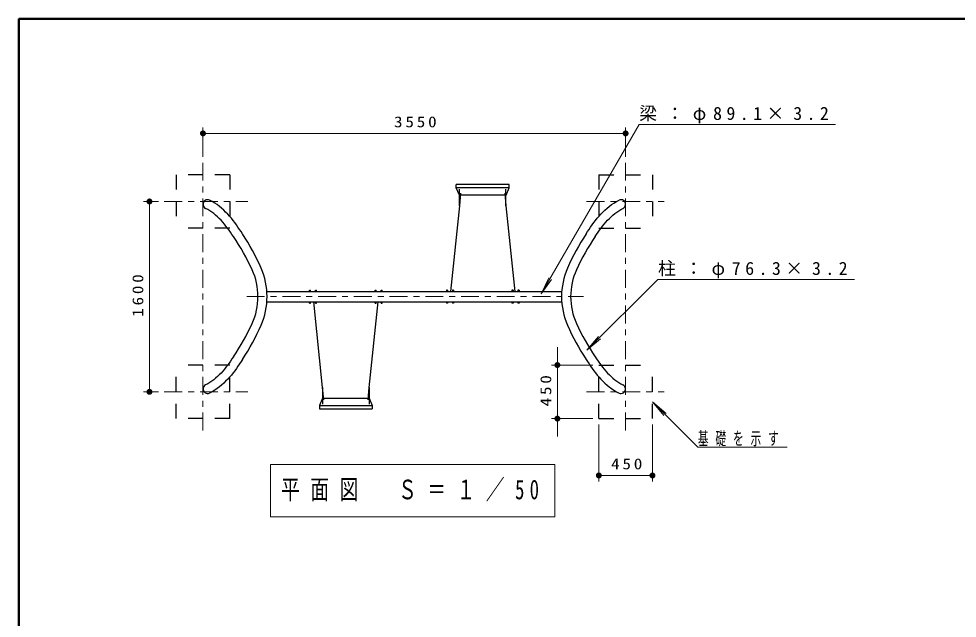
# Model space of a CAD drawing. Units: millimetres on the paper, scale 1:50. Extents: x -365 to 0, y -19 to 257.
# Drawn here: x -365 to -207.3, y 156.2 to 257 of the extents above; entities that cross this region are included whole.
import ezdxf

# ---------------------------------------------------------------- set-up
doc = ezdxf.new("R2010")
doc.units = ezdxf.units.MM
doc.linetypes.add('USER1', pattern=[4.5, 2.5, -2])
doc.linetypes.add('USER2', pattern=[6, 3, -1, 1, -1])
doc.layers.add('LY_1', color=7, linetype='Continuous', lineweight=25)
doc.styles.add('ＭＳ ゴシック', font='')
doc.styles.get('ＭＳ ゴシック').set_extended_font_data('MS Gothic')

# ---------------------------------------------------------------- blocks, each defined once
blk = doc.blocks.new('filled_dot')
at = {"color": 0, "linetype": 'Continuous', "lineweight": -2, "const_width": 1.25}
blk.add_lwpolyline([(-0.625, 0, 1), (0.625, 0, 1)], format="xyb", close=True, dxfattribs=at)

msp = doc.modelspace()

# ---------------------------------------------------------------- linework, layer by layer
at = {"layer": 'LY_1', "lineweight": 50}
for p, q in [((0, 257), (-365, 257)), ((-365, 257), (-365, 0))]:
    msp.add_line(p, q, dxfattribs=at)
at = {"layer": 'LY_1', "lineweight": 13}
for p, q in [((-334.054, 233.792), (-334.054, 238.728)), ((-260.772, 239.25), (-277.234, 210.736)), ((-263.054, 233.792), (-263.054, 238.728)), ((-260.772, 239.25), (-227.772, 239.25)), ((-334.054, 237.728), (-263.054, 237.728)), ((-341.554, 226.292), (-344.051, 226.292)), ((-343.051, 194.292), (-343.051, 226.292)), ((-277.234, 210.736), (-275.967, 213.455)), ((-277.234, 210.736), (-275.514, 213.193)), ((-257.617, 213.2), (-269.545, 201.272)), ((-257.617, 213.2), (-224.617, 213.2)), ((-269.545, 201.272), (-267.617, 203.57)), ((-269.545, 201.272), (-267.247, 203.2)), ((-274.517, 186.792), (-274.517, 201.792)), ((-268.554, 198.792), (-275.517, 198.792)), ((-341.554, 194.292), (-344.051, 194.292)), ((-258.554, 192.605), (-256.625, 190.306)), ((-258.554, 192.605), (-256.256, 190.676)), ((-250.921, 184.972), (-258.554, 192.605)), ((-268.554, 189.792), (-275.517, 189.792)), ((-267.554, 188.792), (-267.554, 179.235)), ((-258.554, 188.792), (-258.554, 179.235)), ((-250.921, 184.972), (-235.921, 184.972)), ((-322.731, 182.087), (-322.731, 173.287)), ((-274.931, 182.087), (-322.731, 182.087)), ((-274.931, 173.287), (-274.931, 182.087)), ((-258.554, 180.235), (-267.554, 180.235)), ((-322.731, 173.287), (-274.931, 173.287))]:
    msp.add_line(p, q, dxfattribs=at)
at = {"layer": 'LY_1', "linetype": 'USER2', "lineweight": 13}
for p, q in [((-334.054, 187.792), (-334.054, 232.792)), ((-263.054, 187.792), (-263.054, 232.792)), ((-340.554, 226.292), (-326.52, 226.292)), ((-269.6, 226.292), (-256.554, 226.292)), ((-326.693, 210.292), (-270.131, 210.292)), ((-340.554, 194.292), (-326.52, 194.292)), ((-269.6, 194.292), (-256.554, 194.292))]:
    msp.add_line(p, q, dxfattribs=at)
at = {"layer": 'LY_1', "linetype": 'USER1'}
for p, q in [((-338.554, 230.792), (-338.554, 221.792)), ((-329.554, 230.792), (-338.554, 230.792)), ((-329.554, 230.792), (-329.554, 221.792)), ((-267.554, 230.792), (-258.554, 230.792)), ((-267.554, 230.792), (-267.554, 221.792)), ((-258.554, 230.792), (-258.554, 221.792)), ((-329.554, 221.792), (-338.554, 221.792)), ((-267.554, 221.792), (-258.554, 221.792)), ((-329.554, 198.792), (-338.554, 198.792)), ((-338.554, 189.792), (-338.554, 198.792)), ((-329.554, 189.792), (-329.554, 198.792)), ((-267.554, 189.792), (-267.554, 198.792)), ((-267.554, 198.792), (-258.554, 198.792)), ((-258.554, 189.792), (-258.554, 198.792)), ((-329.554, 189.792), (-338.554, 189.792)), ((-267.554, 189.792), (-258.554, 189.792))]:
    msp.add_line(p, q, dxfattribs=at)
at = {"layer": 'LY_1'}
for p, q in [((-282.604, 229.162), (-291.504, 229.162)), ((-291.504, 228.562), (-291.504, 229.162)), ((-282.604, 228.562), (-282.604, 229.162)), ((-282.604, 228.562), (-291.504, 228.562)), ((-290.97, 227.362), (-291.504, 228.562)), ((-283.137, 227.362), (-290.97, 227.362)), ((-290.955, 225.562), (-290.955, 228.362)), ((-290.779, 227.662), (-290.955, 225.562)), ((-283.328, 227.662), (-283.153, 225.562)), ((-283.153, 225.562), (-283.153, 228.362)), ((-283.137, 227.362), (-282.604, 228.562)), ((-290.955, 225.562), (-292.458, 211.183)), ((-283.153, 225.562), (-281.65, 211.183)), ((-316.144, 211.392), (-315.964, 211.392)), ((-316.144, 211.183), (-316.144, 211.392)), ((-315.964, 211.183), (-315.964, 211.392)), ((-315.144, 211.392), (-314.964, 211.392)), ((-315.144, 211.183), (-315.144, 211.392)), ((-314.964, 211.183), (-314.964, 211.392)), ((-305.144, 211.392), (-304.964, 211.392)), ((-305.144, 211.183), (-305.144, 211.392)), ((-304.964, 211.183), (-304.964, 211.392)), ((-304.144, 211.392), (-303.964, 211.392)), ((-304.144, 211.183), (-304.144, 211.392)), ((-303.964, 211.183), (-303.964, 211.392)), ((-293.144, 211.392), (-293.144, 211.183)), ((-292.964, 211.392), (-293.144, 211.392)), ((-292.964, 211.392), (-292.964, 211.183)), ((-292.144, 211.392), (-292.144, 211.183)), ((-291.964, 211.392), (-292.144, 211.392)), ((-291.964, 211.392), (-291.964, 211.183)), ((-282.144, 211.392), (-282.144, 211.183)), ((-281.964, 211.392), (-282.144, 211.392)), ((-281.964, 211.392), (-281.964, 211.183)), ((-281.144, 211.392), (-281.144, 211.183)), ((-280.964, 211.392), (-281.144, 211.392)), ((-280.964, 211.392), (-280.964, 211.183)), ((-323.324, 211.183), (-273.783, 211.183)), ((-323.324, 209.401), (-273.783, 209.401)), ((-316.144, 209.192), (-316.144, 209.401)), ((-316.144, 209.192), (-315.964, 209.192)), ((-315.964, 209.192), (-315.964, 209.401)), ((-313.955, 195.022), (-315.458, 209.401)), ((-315.144, 209.192), (-315.144, 209.401)), ((-315.144, 209.192), (-314.964, 209.192)), ((-314.964, 209.192), (-314.964, 209.401)), ((-306.153, 195.022), (-304.65, 209.401)), ((-305.144, 209.192), (-305.144, 209.401)), ((-305.144, 209.192), (-304.964, 209.192)), ((-304.964, 209.192), (-304.964, 209.401)), ((-304.144, 209.192), (-304.144, 209.401)), ((-304.144, 209.192), (-303.964, 209.192)), ((-303.964, 209.192), (-303.964, 209.401)), ((-293.144, 209.401), (-293.144, 209.192)), ((-292.964, 209.192), (-293.144, 209.192)), ((-292.964, 209.401), (-292.964, 209.192)), ((-292.144, 209.401), (-292.144, 209.192)), ((-291.964, 209.192), (-292.144, 209.192)), ((-291.964, 209.401), (-291.964, 209.192)), ((-282.144, 209.401), (-282.144, 209.192)), ((-281.964, 209.192), (-282.144, 209.192)), ((-281.964, 209.401), (-281.964, 209.192)), ((-281.144, 209.401), (-281.144, 209.192)), ((-280.964, 209.192), (-281.144, 209.192)), ((-280.964, 209.401), (-280.964, 209.192)), ((-313.779, 192.922), (-313.955, 195.022)), ((-313.955, 195.022), (-313.955, 192.222)), ((-306.328, 192.922), (-306.153, 195.022)), ((-306.153, 195.022), (-306.153, 192.222)), ((-313.97, 193.222), (-314.504, 192.022)), ((-313.97, 193.222), (-306.137, 193.222)), ((-306.137, 193.222), (-305.604, 192.022)), ((-314.504, 192.022), (-305.604, 192.022)), ((-314.504, 192.022), (-314.504, 191.422)), ((-314.504, 191.422), (-305.604, 191.422)), ((-305.604, 192.022), (-305.604, 191.422))]:
    msp.add_line(p, q, dxfattribs=at)
for points in [[(-327.417, 220.832), (-327.662, 221.221), (-327.913, 221.605), (-328.171, 221.985), (-328.438, 222.363), (-328.713, 222.736), (-328.997, 223.103), (-329.289, 223.464), (-329.592, 223.819), (-329.906, 224.167), (-330.247, 224.493), (-330.574, 224.838), (-330.928, 225.157), (-331.297, 225.463), (-331.683, 225.754), (-332.086, 226.027), (-332.509, 226.28), (-332.95, 226.508)], [(-269.691, 220.832), (-269.446, 221.221), (-269.194, 221.605), (-268.937, 221.985), (-268.669, 222.363), (-268.394, 222.736), (-268.111, 223.103), (-267.818, 223.464), (-267.515, 223.819), (-267.201, 224.167), (-266.86, 224.493), (-266.534, 224.838), (-266.18, 225.157), (-265.81, 225.463), (-265.425, 225.754), (-265.021, 226.027), (-264.599, 226.28), (-264.157, 226.508)], [(-328.946, 220.397), (-329.183, 220.759), (-329.426, 221.116), (-329.676, 221.47), (-329.932, 221.817), (-330.194, 222.157), (-330.463, 222.489), (-330.739, 222.813), (-331.023, 223.127), (-331.33, 223.418), (-331.617, 223.724), (-331.927, 224.003), (-332.245, 224.267), (-332.572, 224.514), (-332.907, 224.741), (-333.252, 224.947), (-333.604, 225.129)], [(-268.161, 220.397), (-267.924, 220.759), (-267.682, 221.116), (-267.432, 221.47), (-267.176, 221.817), (-266.914, 222.157), (-266.645, 222.489), (-266.368, 222.813), (-266.084, 223.127), (-265.778, 223.418), (-265.49, 223.724), (-265.181, 224.003), (-264.863, 224.267), (-264.536, 224.514), (-264.2, 224.741), (-263.856, 224.947), (-263.503, 225.129)], [(-328.946, 200.187), (-329.183, 199.824), (-329.426, 199.467), (-329.676, 199.113), (-329.932, 198.766), (-330.194, 198.426), (-330.463, 198.094), (-330.739, 197.771), (-331.023, 197.456), (-331.33, 197.165), (-331.617, 196.859), (-331.927, 196.58), (-332.245, 196.316), (-332.572, 196.07), (-332.907, 195.842), (-333.252, 195.636), (-333.604, 195.454)], [(-327.417, 199.751), (-327.662, 199.362), (-327.913, 198.978), (-328.171, 198.598), (-328.438, 198.22), (-328.713, 197.847), (-328.997, 197.48), (-329.289, 197.119), (-329.592, 196.764), (-329.906, 196.416), (-330.247, 196.09), (-330.574, 195.745), (-330.928, 195.426), (-331.297, 195.12), (-331.683, 194.829), (-332.086, 194.556), (-332.509, 194.303), (-332.95, 194.076)], [(-269.691, 199.751), (-269.446, 199.362), (-269.194, 198.978), (-268.937, 198.598), (-268.669, 198.22), (-268.394, 197.847), (-268.111, 197.48), (-267.818, 197.119), (-267.515, 196.764), (-267.201, 196.416), (-266.86, 196.09), (-266.534, 195.745), (-266.18, 195.426), (-265.81, 195.12), (-265.425, 194.829), (-265.021, 194.556), (-264.599, 194.303), (-264.157, 194.076)], [(-268.161, 200.187), (-267.924, 199.824), (-267.682, 199.467), (-267.432, 199.113), (-267.176, 198.766), (-266.914, 198.426), (-266.645, 198.094), (-266.368, 197.771), (-266.084, 197.456), (-265.778, 197.165), (-265.49, 196.859), (-265.181, 196.58), (-264.863, 196.316), (-264.536, 196.07), (-264.2, 195.842), (-263.856, 195.636), (-263.503, 195.454)]]:
    msp.add_lwpolyline(points, dxfattribs=at)
for centre, radius, start, end in [((-333.276, 225.818), 0.763, 64.24052, 244.51433), ((-263.832, 225.818), 0.763, 295.48567, 115.75948), ((-359.115, 199.874), 38, 23.60206, 33.47273), ((-237.993, 199.874), 38, 146.52727, 156.39794), ((-360.367, 199.025), 38, 24.53811, 34.22179), ((-236.74, 199.025), 38, 145.77821, 155.46189), ((-335.689, 210.292), 10.872, 335.46189, 24.53811), ((-335.272, 210.292), 11.981, 336.39794, 23.60206), ((-261.836, 210.292), 11.981, 156.39794, 203.60206), ((-261.418, 210.292), 10.872, 155.46189, 204.53811), ((-360.367, 221.558), 38, 325.77821, 335.46189), ((-359.115, 220.709), 38, 326.52727, 336.39794), ((-237.993, 220.709), 38, 203.60206, 213.47273), ((-236.74, 221.558), 38, 204.53811, 214.22179), ((-333.276, 194.766), 0.763, 115.48567, 295.75948), ((-263.832, 194.766), 0.763, 244.24052, 64.51433)]:
    msp.add_arc(centre, radius, start, end, dxfattribs=at)

# ---------------------------------------------------------------- block references
at = {"layer": 'LY_1', "lineweight": 13, "xscale": 0.4, "yscale": 0.4}
for p in [(-334.054, 237.728), (-267.554, 180.235)]:
    msp.add_blockref('filled_dot', p, dxfattribs=at)
for p, rotation in [((-263.054, 237.728), 180), ((-343.051, 226.292), 270), ((-274.517, 198.792), 90), ((-343.051, 194.292), 90), ((-274.517, 189.792), 270), ((-258.554, 180.235), 180)]:
    msp.add_blockref('filled_dot', p, dxfattribs=dict(at, rotation=rotation))

# ---------------------------------------------------------------- texts
at = {"layer": 'LY_1', "style": 'ＭＳ ゴシック'}
for s, insert, char_height, attachment_point in [('\\T1.5;梁：φ89.1×3.2', (-260.772, 239.4), 2.199, 7), ('\\T1.33;\\W1.15;3550', (-298.145, 238.728), 1.833, 8), ('\\T1.5;柱：φ76.3×3.2', (-257.617, 213.35), 2.199, 7), ('\\T1.64;\\W0.6;基礎を示す', (-250.921, 185.122), 2.199, 7), ('\\T1.33;\\W1.15;450', (-262.639, 181.235), 1.833, 8), ('\\T1.56;\\W0.7;平面図\u3000Ｓ＝１／50', (-298.831, 177.687), 3.299, 5)]:
    msp.add_mtext(s, dxfattribs=dict(at, insert=insert, char_height=char_height, attachment_point=attachment_point))
at = {"layer": 'LY_1', "char_height": 1.833, "attachment_point": 8, "rotation": 90, "style": 'ＭＳ ゴシック'}
for s, insert in [('\\T1.33;\\W1.15;1600', (-344.051, 210.713)), ('\\T1.33;\\W1.15;450', (-275.517, 194.707))]:
    msp.add_mtext(s, dxfattribs=dict(at, insert=insert))

doc.saveas('drawing.dxf')
